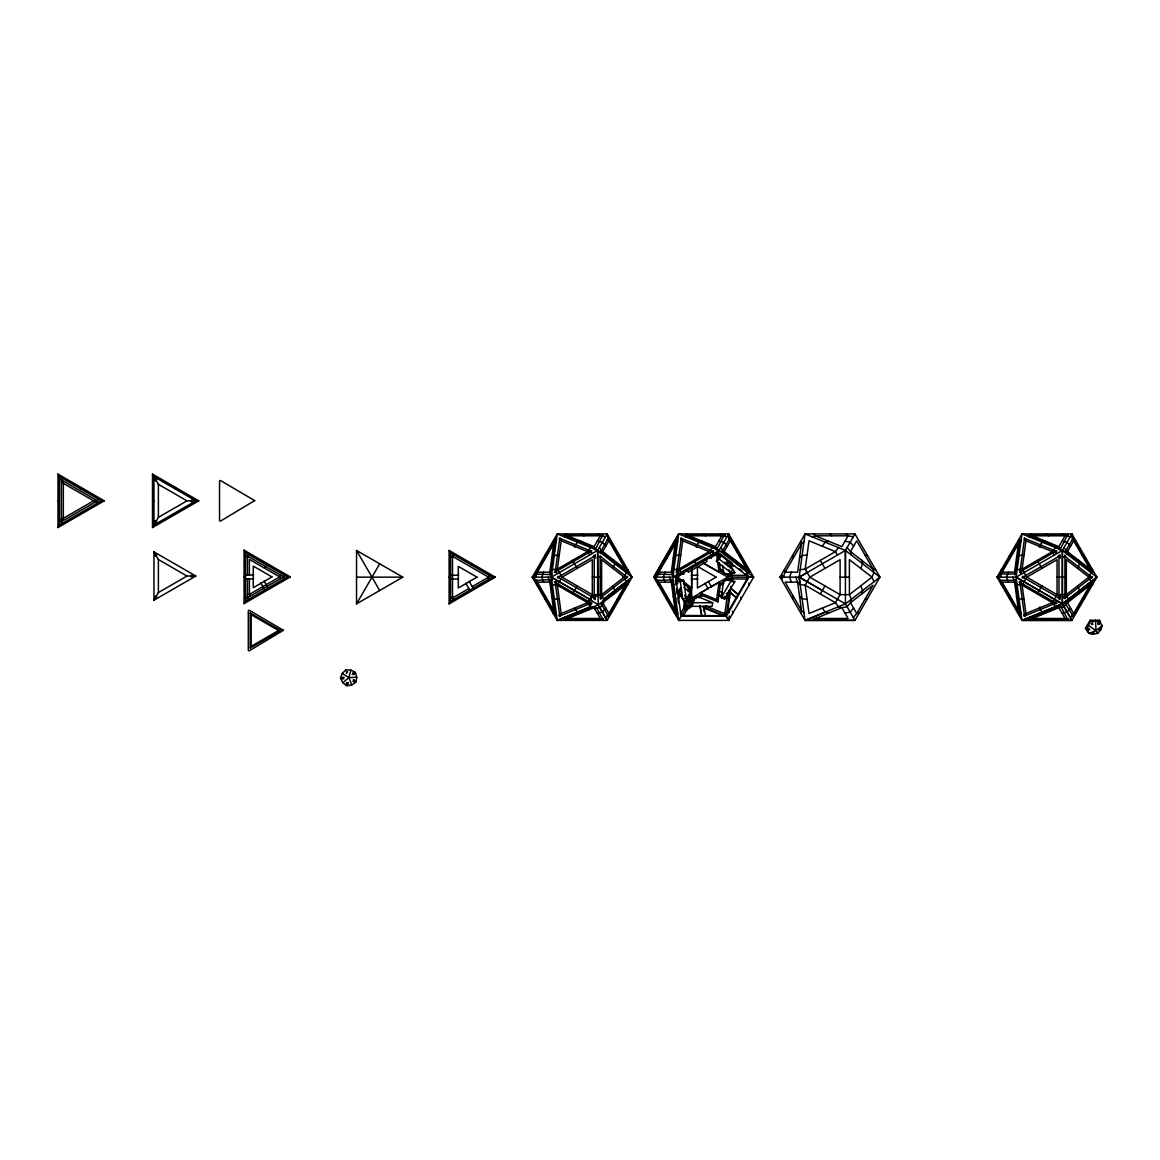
<?xml version="1.0" encoding="UTF-8"?>
<svg xmlns="http://www.w3.org/2000/svg" width="1160" height="1160" viewBox="0 0 1160 1160"><rect width="100%" height="100%" fill="white"/><g stroke="black" fill="none" stroke-linecap="round" stroke-linejoin="round"><path stroke-width="1.5" d="M688.271 591.643L688.271 586.191M683.385 583.524L689.112 587.975L691.679 587.975L691.679 568.154L691.65 597.023C694.898 599.125 688.387 599.125 691.65 597.023M840.115 577.158L845.437 577.158L845.437 550.449L879.933 577.143L854.963 620.383L805.055 620.411L780.071 577.158L805.04 533.919L854.963 533.919L879.933 577.143L845.437 603.882L805.04 620.383L799.153 577.158L805.04 533.919L845.422 550.449L845.437 603.882L854.963 620.383L805.026 620.397L825.238 612.132L828.675 613.089M1055.121 603.026C1060.602 602.62 1052.657 605.462 1055.934 602.315M684.356 601.083L683.82 607.941L685.053 609.391L686.938 609.74L692.607 605.853M685.038 599.894L684.501 606.752L687.619 608.55M685.72 600.822L685.053 609.391L693.564 603.577M686.415 599.633L685.749 608.202L692.839 603.345M346.608 682.703L347.84 683.704L348.348 682.587M347.478 671.828C344.491 671.393 347.768 671.785 346.449 673.394M353.887 674.627L352.814 673.337L352.336 674.496M96.512 500.83C100.18 498.771 96.657 504.063 93.626 500.83L63.336 518.317C56.913 520.028 63.959 525.451 61.407 520.695L61.407 480.965C59.203 476.064 63.931 481.98 63.336 483.343L93.626 500.83L96.642 501.309L62.234 521.173L63.336 518.317L63.336 483.343L62.234 480.472L96.642 500.351L93.626 500.83L96.555 501.076M594.21 597.023L595.196 597.995L594.21 598.952M550.478 573.199L550.058 574.882L555.365 539.4L554.857 541.053M564.529 536.935C565.572 532.889 561.222 536.196 564.775 535.137L601.895 535.122C606.071 536.355 600.372 532.788 601.649 536.935M594.572 549.477C596.385 545.635 595.863 549.767 594.819 547.679M594.79 549.477L595.036 547.665M595.036 549.477L595.283 547.679M595.283 549.521L602.62 535.427M595.152 599.633L595.631 596.139M673.655 573.895C672.118 570.546 671.22 577.303 671.857 573.345L676.86 539.4L676.352 541.053M693.027 602.692L689.721 601.329L689.707 587.641L689.721 601.329L678.716 620.397L672.829 577.158L678.73 533.919L728.654 533.919L753.623 577.143L728.639 620.411L678.716 620.397L653.761 577.158L678.716 533.933L719.113 550.449L753.623 577.143L731.583 577.158L719.62 570.256L731.583 577.143L731.134 580.435M686.024 536.935C686.836 532.817 682.907 536.268 686.27 535.137L725.232 535.21L723.376 535.122M679.049 574.084L683.675 574.084L684.154 570.589M692.476 602.707L691.984 606.317L712.182 606.332L712.675 602.721L696.333 596.037L692.476 602.707L712.675 602.721M696 598.429L696.333 596.037M711.355 555.886L711.036 558.293L712.573 555.611M715.879 549.521C716.808 545.447 718.33 549.811 716.126 547.708L686.096 535.427M716.068 549.477L716.314 547.679M716.285 549.477L716.532 547.665M716.532 549.477L716.779 547.679M716.779 549.521L724.115 535.427M717.938 601.866L716.648 599.633L719.026 582.146L700.307 592.948L701.597 595.182L717.938 601.866L720.316 584.365L719.026 582.146M721.303 597.734L723.68 580.246L731.409 580.246L734.773 581.624L724.666 599.111L721.303 597.734L731.409 580.246M724.666 599.111L725.058 596.24M727.335 592.615L729.625 597.385L726.899 598.487L724.928 613.002L725.565 614.118L723.913 613.886L725.522 613.161L724.725 614.597M729.799 590.251L726.247 616.279L728.625 620.426L729.249 615.916M731.148 586.191L727.639 611.9C726.508 616.018 728.117 609.565 729.321 612.582M805.794 570.227L805.156 569.111L809.013 540.807L835.446 551.624L837.433 555.06L799.167 577.173L780.071 577.158L782.449 575.316M1015.232 573.199L1014.812 574.882L1020.118 539.4L1019.611 541.053M1029.283 536.935C1030.109 532.817 1026.092 536.239 1029.529 535.137L1068.505 535.21L1066.649 535.122M1059.138 549.521C1061.197 545.62 1060.631 549.767 1059.573 547.679M1059.544 549.477L1059.79 547.665M1059.79 549.477L1060.037 547.679M1060.037 549.521L1067.374 535.427M1059.907 599.633L1060.385 596.139M345.724 669.813L350.842 670.074L355.395 672.278L356.729 677.179L356.019 682.211L351.77 684.98L346.767 685.893L342.838 682.703M535.949 581.116L535.093 579.463L555.35 614.916L554.509 613.263M627.125 582.798L628.299 581.537L604.433 600.387M657.445 581.116L656.676 579.434L676.846 614.916L675.99 613.263M1000.703 581.116L999.862 579.463L1020.104 614.916L1019.263 613.263M1064.996 603.751L1066.257 602.402L1065.185 603.91M1066.272 602.504L1093.126 581.566L1072.492 616.772L1073.594 615.221M1091.893 582.784L1092.561 584.64M721.578 615.597L723.434 615.684L682.616 615.496L684.472 615.583M351.799 684.98L348.957 677.672L350.842 670.074M605.505 617.555L608.928 613.524L602.692 602.721L603.591 599.285L632.127 577.143L607.159 533.919L557.235 533.919L532.266 577.158L557.221 620.397L607.13 620.426L632.113 577.173L597.632 550.449L557.235 533.919L551.348 577.158L557.221 620.397L590.643 606.752L594.659 608.725L599.865 607.767L603.287 603.736L604.172 600.3L601.62 594.645L601.605 559.671L624.182 577.143L626.168 581.769M861.793 593.963L862.692 590.512L860.691 585.901M1101.115 629.329L1102 625.892L1099.419 620.266L1090.124 620.266L1085.47 628.314L1089.066 633.36L1092.488 634.317L1097.693 633.36L1101.115 629.329L1100.521 628.314M603.287 603.736L603.011 601.475M613.988 593.978L614.872 590.541L612.9 585.901M1078.742 593.963L1079.641 590.527L1077.655 585.901M590.353 551.304C594.34 549.072 588.57 553.9 591.165 552M711.907 551.087L712.646 551.971L713.646 550.884L711.907 551.087L712.559 552.784L711.848 551.493M1055.165 551.087L1055.905 551.971L1056.919 550.884L1055.165 551.087L1055.817 552.784L1055.107 551.493M610.986 542.967L611.465 541.386M732.482 542.967L732.961 541.386M730.365 566.413L730.64 565.514L734.788 572.692L731.423 574.07L723.71 574.07L722.52 565.326M740.66 557.119L741.139 555.524L738.601 554.944M1075.74 542.967L1076.234 541.386M1083.918 557.119L1084.397 555.524L1081.86 554.944M535.949 573.199L535.093 574.852L554.509 541.053M545.505 596.284L544.736 598.777L546.36 599.154M552.914 612.929L553.668 610.436L549.826 582.146L548.042 577.158M657.314 573.069L656.589 574.852L676.004 541.053M667 596.284L666.231 598.777L667.855 599.154M674.395 612.929L675.163 610.436L671.321 582.146L669.538 577.158M732.482 578.971C732.656 576.245 730.8 581.755 732.482 578.971L746.663 578.971C748.272 576.187 746.576 581.682 746.663 578.971M792.541 598.777L793.309 596.284M800.719 612.929L801.473 610.436L797.63 582.146L795.847 577.158M1000.703 573.199L999.862 574.852L1019.278 541.053M1009.49 598.777L1010.259 596.284M1017.668 612.929L1018.422 610.436L1014.58 582.146L1012.81 577.158M626.443 576.665C626.458 580.406 629.097 575.055 626.443 576.665L600.793 556.814L599.067 557.264M1064.3 597.516C1065.011 600.938 1066.475 595.979 1063.633 597.023M1091.183 576.665C1091.197 580.406 1093.851 575.055 1091.183 576.665L1065.533 556.814L1062.85 557.017M535.992 572.503L536.442 571.721M555.466 538.805L556.249 537.689M535.558 577.158L537.341 572.17L553.683 543.88L556.22 541.386M543.576 572.184L541.807 577.158L543.576 582.132M657.053 577.158L658.822 572.17L675.178 543.88L677.715 541.386M665.072 572.184L663.303 577.158L665.072 582.132M783.362 577.158L785.146 572.17L801.487 543.88L804.025 541.386M791.381 572.184L789.612 577.158L791.381 582.132M1000.312 577.158L1002.095 572.17L1018.437 543.88L1020.974 541.386M1008.33 572.184L1006.561 577.158L1008.33 582.132M556.017 582.784L554.335 581.827L588.352 601.475M590.411 602.663L591.586 603.925L591.803 602.678M1020.785 582.769L1019.118 581.812L1055.194 602.649M345.752 669.813L342.243 673.481L340.402 678.223L342.852 682.689L348.957 677.672L356.729 677.179M671.727 573.533L673.206 574.678L657.343 573.982M248.312 556.553C248.124 552.697 244.862 558.322 248.312 556.553L282.721 576.418C286.157 574.649 282.91 580.29 282.721 576.418M453.342 556.814C453.154 552.957 449.906 558.583 453.342 556.814L487.751 576.679C487.939 580.536 491.188 574.91 487.751 576.679M558.99 577.651C558.801 573.779 555.553 579.42 558.99 577.651L593.398 597.516L594.239 597.023M593.398 597.516L594.239 598.952M726.885 576.679C727.073 580.536 730.322 574.91 726.885 576.679L703.424 563.136L719.026 572.17L720.316 569.937L719.345 562.76M1023.743 577.651C1023.555 573.779 1020.307 579.42 1023.743 577.651L1058.152 597.516C1061.589 595.747 1058.341 601.373 1058.152 597.516M612.9 568.414L614.872 563.789L613.988 560.352M589.628 555.06L587.641 551.624L561.208 540.807L557.351 569.111L562.02 577.158L592.311 594.659L601.62 594.645L624.182 577.143L626.168 572.533L625.284 569.096L608.942 540.792L602.692 551.609L603.591 555.06M860.691 568.414L862.678 563.789L861.793 560.352M1077.64 568.414L1079.627 563.789L1078.742 560.352M62.089 520.971L63.336 518.317L61.654 520.724M678.223 595.152L681.283 588.801L680.369 587.902L677.309 594.253L676.788 590.454M681.717 591.919L678.643 598.27L677.73 597.371M609.551 614.495L609.638 613.176M609.827 541.14L609.565 539.821M600.677 557.017C599.72 552.928 600.213 559.004 599.386 557.017M1064.242 556.814C1067.809 559.482 1063.256 551.551 1064.909 557.293L1064.923 597.023M601.039 550.899C598.807 549.347 602.533 553.712 601.039 550.899L608.115 538.602C606.491 535.717 611.509 540.473 607.173 540.139M676.802 588.903L684.269 601.866L687.155 599.633L690.997 592.948L684.023 587.54M680.282 614.075L681.065 614.51L680.63 613.48L687.706 601.199C686.096 598.415 690.011 602.635 687.706 601.199M728.639 620.411L726.247 616.279L681.094 616.264L675.787 577.158L717.649 552.986L728.654 533.919L729.263 538.385M683.747 615.279L690.823 603.011C694.042 602.982 688.373 601.793 690.823 603.011M716.358 561.367L719.243 559.149L733.192 569.952L730.322 572.17L716.358 561.367L720.215 554.683M722.52 550.899C720.302 549.347 724.014 553.712 722.52 550.899L729.611 538.602C727.987 535.76 732.917 540.313 728.799 540.197M719.243 559.149L721.549 555.133M837.433 555.06L845.422 550.449L854.963 533.919M1071.912 533.919L1072.521 538.399L1071.912 533.919L1062.386 550.449L1062.386 603.882L1071.912 620.383L1022.004 620.411L1062.386 603.882L1096.881 577.158L1071.912 533.919L1021.989 533.919L997.02 577.158L1021.974 620.397L1071.883 620.426L1096.881 577.158L1062.371 550.449L1021.989 533.919L1016.102 577.158L1021.974 620.397M1065.793 550.899C1063.561 549.347 1067.287 553.712 1065.793 550.899L1072.884 538.602C1071.245 535.76 1076.176 540.313 1072.057 540.197M58 527.553L59.479 525.001L101.34 500.83L104.284 500.83L58 527.553L58 474.107L104.284 500.83M61.886 520.826L63.336 518.317M80.403 488.737L81.142 487.461M152.496 527.553L158.383 517.346L186.992 500.83L198.78 500.83L152.496 527.553L152.496 474.107L198.78 500.83M174.899 488.737L175.638 487.461M153.961 600.213L158.383 592.557L186.992 576.041L195.837 576.041L153.961 600.213L153.961 551.87L195.837 576.041M244.064 603.62L245.543 601.068L287.404 576.911L290.348 576.911L244.064 603.62L244.064 550.188L290.348 576.911M264.552 568.154L265.51 566.486M266.481 564.818L267.206 563.542M280.662 575.229L279.69 576.911L249.4 594.399L247.471 594.399M250.212 648.019L251.183 646.352L251.183 614.713L250.212 613.046L250.212 648.019L280.517 630.533L250.212 613.046M356.54 603.882L356.54 550.449L402.825 577.158L356.54 603.882L379.683 563.803M449.108 603.882L450.587 601.329L492.449 577.158L495.392 577.158L449.108 603.882L449.108 550.449L495.392 577.158M471.511 565.079L472.25 563.803M555.51 583.088L556.365 581.914M555.886 582.929L556.539 581.812M555.538 585.002L556.191 583.9M560.294 614.118C556.336 615.975 562.513 617.801 559.642 615.235L555.277 583.088L556.162 581.972M559.889 615.279L560.759 614.278L560.12 615.38M572.489 593.978L577.158 585.901M560.323 615.525L560.483 614.264M561.121 614.597L560.483 615.713L590.512 603.447L591.049 602.141M632.113 577.173L603.591 599.285L604.172 600.3L598.212 604.911L591.237 607.767L587.641 602.721L592.311 594.659L592.311 559.671L562.02 577.158L557.351 585.22L561.193 613.524L587.641 602.721L590.658 606.752L557.25 620.411M588.236 603.736L592.89 595.689L602.185 595.689L601.605 594.674M608.84 615.235L607.724 616.801L627.299 583.088L627.807 584.64M678.73 533.919L653.761 577.158L656.4 579.202M719.026 572.17L716.648 554.668L717.938 552.45L718.721 558.192M727.987 611.9L746.605 579.84M820.323 593.949L824.963 585.901M1020.292 583.074L1021.568 580.841M1020.495 583.016L1021.423 581.653L1020.698 581.957M1020.321 584.988L1020.959 583.871M1025.063 614.104C1021.105 615.96 1027.296 617.787 1024.425 615.206L1020.06 583.074L1020.669 580.536M1024.657 615.264L1025.31 614.148M1024.889 615.365L1025.527 614.249L1025.266 615.699L1055.295 603.432L1056.586 601.199M1037.272 593.949L1041.912 585.901M1025.092 615.51L1025.904 614.582M1039.839 606.985L1039.186 608.101L1042.188 612.132L1045.624 613.089M1055.179 603.229L1056.47 601.01M1086.064 629.329L1090.719 621.282L1100.014 621.282L1099.419 620.266M677.396 572.315C676.816 569.487 674.554 574.113 678.02 572.503M1020.669 572.315C1017.9 569.574 1021.249 575.244 1020.64 571.401M564.789 619.193L564.587 617.294C565.993 621.296 560.875 618.352 564.833 619.106L603.751 619.077L602.011 619.077M1029.543 619.193L1027.688 619.28L1068.505 619.077L1066.649 619.164M590.643 547.592L587.641 551.624L557.351 569.111L552.363 569.69M712.139 547.592L709.137 551.624L678.846 569.111L673.859 569.69M822.237 546.215L825.238 542.184L828.66 541.227M838.448 547.592L835.446 551.624L805.156 569.111L800.168 569.69M1055.411 547.592L1052.395 551.624L1022.105 569.111L1017.117 569.69M1092.72 624.268C1093.039 620.47 1089.602 625.167 1092.532 624.428M728.697 573.605L729.51 575.012L729.77 573.605M1088.356 628.111L1088.501 629.213L1089.776 629.372M605.81 608.13L602.388 612.147L597.197 613.089M853.63 608.101L850.193 612.132L845.002 613.089M853.31 617.54L856.732 613.51L873.088 585.22L850.512 602.707L847.09 606.738L841.885 607.68L815.451 618.497L813.667 620.397M1064.039 606.738L1067.461 602.707L1090.037 585.22L1073.681 613.51L1070.259 617.54M1070.579 608.101L1067.157 612.132L1061.951 613.089M560.338 538.791C560.251 535.862 557.626 539.85 560.976 539.908M681.819 538.791C679.977 535.224 681.717 542.111 681.616 538.936M682.471 539.908L681.993 538.617L712.023 550.899L713.313 553.117M729.973 580.551L729.741 579.304L728.567 580.565M1025.092 538.791C1023.439 535.195 1024.816 542.14 1024.889 538.936M1025.73 539.908L1025.252 538.617L1055.281 550.899L1056.572 553.117M565.862 620.397L567.646 618.497L594.079 607.68L600.314 618.483L567.646 618.497L564.224 617.555M582.204 620.397L583.987 618.497M830.009 620.397L831.792 618.497M1030.616 620.397L1032.4 618.497L1058.833 607.68L1064.039 606.738M1046.958 620.397L1048.741 618.497M551.754 558.033L554.291 555.538L559.279 554.958M673.25 558.033L675.787 555.538L680.775 554.958M729.133 595.152L730.046 594.253L728.524 591.078M799.559 558.033L802.096 555.538L807.085 554.958M1016.508 558.033L1019.045 555.538L1024.034 554.958M1065.46 603.751L1072.87 615.699M602.33 596.327L626.443 577.636M1054.382 555.06L1052.395 551.624L1025.962 540.807L1022.105 569.111L1026.774 577.158L1057.064 594.659L1062.386 594.659L1066.359 594.645L1088.936 577.143L1090.922 572.533L1090.037 569.096L1073.696 540.792L1067.461 551.609L1068.345 555.06M1091.183 577.636L1065.547 597.516L1062.981 597.516M1096.881 577.143L1062.386 603.882L1021.989 620.383M1085.47 628.314L1089.066 633.36L1096.04 630.518L1102 625.892L1101.42 624.877M535.833 579.928L532.266 577.158L534.63 575.316M607.014 540.038L608.84 539.081L628.386 572.736L627.313 571.227M599.981 552.61L601.416 551.493M600.053 552.784L601.489 551.667L627.139 571.517M602.692 602.721L625.269 585.235L608.928 613.524L611.451 612.944L610.972 611.349M656.415 575.099L653.747 577.158L677.73 577.158L686.111 570.676M677.947 574.997L675.163 577.158L679.455 580.493M688.126 595.182L690.997 592.948M685.879 601.721L687.257 600.43M746.257 570.415L747.692 569.299M747.258 572.344C750.346 569.386 749.65 574.78 748.809 571.227L729.611 538.602M999.673 575.099L997.02 577.158L999.673 579.202M999.384 575.316L997.005 577.158L1016.102 577.158L1062.386 603.882L1071.927 620.383M1066.344 553.972L1067.78 552.856M1089.515 570.415L1090.951 569.299M1090.632 572.344C1093.604 569.415 1092.923 574.838 1092.067 571.227L1072.884 538.602M678.513 574.722L677.121 574.736M689.04 607.579L691.882 605.636M343.911 678.832L342.722 677.832L343.983 677.309M248.312 597.255C248.124 601.112 244.862 595.486 248.312 597.255L282.721 577.39M251.183 646.352L278.589 630.533L280.517 630.533M453.342 597.516C453.154 601.373 449.906 595.747 453.342 597.516L468.988 588.482M472.12 586.67L487.751 577.651M556.017 571.547L554.35 572.503L590.425 551.667M558.99 576.679L593.398 556.814C596.835 558.583 593.587 552.957 593.398 556.814M677.512 571.547L711.921 551.667M672.829 577.158L719.113 550.449M691.664 567.298L695.043 566.036M699.625 562.702L702.699 560.918M692.476 597.516L708.122 588.482M711.254 586.67L726.885 577.651M701.568 594.486L689.721 601.329L687.097 599.314M719.722 584.002L731.583 577.158L731.134 573.881L731.612 577.143M698.827 597.734L703.554 595.008M719.186 585.974L723.913 583.248M1020.771 571.547L1055.179 551.667M1023.743 576.679L1058.152 556.814C1061.589 558.583 1058.341 552.957 1058.152 556.814M812.029 617.555L815.451 618.497L848.119 618.483L841.885 607.68L838.462 606.738L835.461 602.707L805.17 585.205L800.183 584.611L799.167 577.173L807.157 572.547L809.825 577.158L840.115 594.659L849.41 594.645L871.986 577.143L873.973 572.533L873.088 569.096L856.747 540.792L850.497 551.609L851.396 555.06M600.358 598.923L600.358 597.066M353.176 679.818L354.279 680.297L353.133 681.471M677.6 573.62L676.773 571.242L681.152 539.096L681.804 540.212M1020.858 573.62L1020.046 571.242L1024.425 539.096L1025.063 540.212M551.711 579.652L535.847 580.333M550.13 580.58C552.334 581.276 547.462 578.448 551.812 579.884M550.231 580.783L551.913 580.101M564.615 618.889L592.847 607.347L594.079 607.68M671.611 580.58L673.409 580.101L671.727 580.783L671.466 579.463L671.727 580.783M671.843 580.971L673.655 580.435M680.311 581.61L683.675 580.246L686.053 597.734L682.689 599.111L680.311 581.61L675.758 581.61M1029.37 618.889L1059.399 606.607C1063.488 605.52 1057.137 607.463 1059.153 604.809M705.207 559.352L716.648 554.668M564.21 536.775L567.632 535.818L600.314 535.818L605.505 536.761M580.855 541.227L577.433 542.184L574.432 546.215L575.07 547.317M685.705 536.775L689.127 535.818L721.81 535.818L727.001 536.761M702.351 541.227L698.929 542.184L695.913 546.215L696.565 547.317M812.014 536.775L815.437 535.818L848.119 535.818L853.31 536.761M1028.964 536.775L1032.386 535.818L1065.068 535.818L1070.274 536.761M1045.61 541.227L1042.188 542.184L1039.186 546.215L1039.824 547.317M544.736 555.538L546.36 555.176M538.182 569.313L536.558 569.69L537.341 572.17L549.826 572.184L553.683 543.88L552.914 541.386M667.841 555.176L666.231 555.538L667 558.033M659.678 569.313L658.053 569.69L658.822 572.17L671.321 572.184L675.178 543.88L674.409 541.386M617.091 599.372L619.628 598.792L619.15 597.197M864.91 599.357L867.448 598.777M1002.936 569.313L1001.327 569.69L1002.095 572.17L1014.58 572.184L1018.437 543.88L1017.683 541.386M859.27 612.915L856.732 613.51L850.512 602.707L851.396 599.27L849.41 594.645L849.395 559.671L871.986 577.143L873.973 581.769M1081.86 599.357L1084.397 598.777L1083.904 597.197M688.271 597.023C686.053 600.706 691.737 596.675 686.792 597.066M1097.998 624.558L1097.998 622.63M93.626 500.83L96.555 500.584M595.863 607.419L594.601 607.941L596.486 607.593L602.62 618.875M1091.952 583.074L1090.617 581.957M822.309 590.512L799.472 577.158M58 500.83L59.479 500.83M152.496 500.83L153.961 500.83M598.879 557.293L600.517 557.163M1062.531 557.264L1065.271 557.163M731.699 572.692L734.788 572.692M1000.601 573.982L1014.783 573.982M535.847 573.982L551.711 574.678M245.543 574.983L253.649 574.983M450.587 575.229L458.678 575.229M691.259 575.229L697.812 575.229M732.511 575.331C732.728 578.086 730.8 572.562 732.511 575.331L746.678 575.346L747.344 576.245L747.04 574.707M244.064 576.911L245.543 576.911M356.54 577.158L402.825 577.158M449.108 577.158L450.587 577.158M532.266 577.158L551.348 577.158L589.642 599.27L598.212 604.911L607.144 620.411L599.285 606.738M592.311 577.158L601.605 577.158M622.905 577.143L624.182 577.143M1057.064 577.158L1066.359 577.158M753.623 577.143L748.853 577.143L717.649 552.986M845.437 577.158L849.41 577.158M245.543 578.84L253.649 578.84M450.587 579.087L458.678 579.087M691.259 579.087L697.812 579.087M657.328 580.333L673.293 579.884M675.961 580.232L683.675 580.246M1000.601 580.333L1014.783 580.333C1016.45 583.147 1014.594 577.433 1014.783 580.333M731.684 581.624L734.773 581.624M676.41 583.422L677.788 583.422L677.135 581.61M1065.083 594.645L1066.359 594.645L1068.345 599.27L1067.461 602.707L1073.681 613.51L1076.219 612.915L1075.726 611.349M1062.545 597.066L1065.112 597.066M1062.719 597.154L1065.431 597.313M731.684 562.861L724.652 562.339L724.971 563.586L732.003 564.108L731.684 562.861L718.837 552.784M727.465 565.514L734.497 566.036M1017.131 584.611L1022.119 585.205L1052.41 602.707L1055.411 606.738M1024.048 599.357L1019.06 598.763L1016.508 596.284M807.099 599.357L802.111 598.763L799.544 596.284M559.265 599.372L554.277 598.777L551.74 596.284M1061.951 541.227L1067.142 542.184L1070.579 546.201M845.002 541.227L850.193 542.184L853.63 546.201M718.678 541.227L723.884 542.184L727.305 546.201M597.197 541.227L602.388 542.184L605.81 546.201M1092.575 569.676L1090.037 569.096L1067.461 551.609L1064.024 547.592M864.91 554.944L867.448 555.524M875.626 569.676L873.088 569.096L850.497 551.609L847.076 547.592M749.316 569.676L746.779 569.096L724.188 551.609L720.766 547.592M617.105 554.944L619.643 555.524M627.821 569.676L625.284 569.096L602.692 551.609L599.27 547.592M1001.327 584.625L1002.951 585.002M658.068 584.625L659.678 585.002M536.572 584.625L538.197 585.002M1055.411 606.738L1058.833 607.68L1065.068 618.483L1032.4 618.497L1028.978 617.555M580.87 613.089L577.448 612.147L574.417 608.115M719.33 591.557L722.607 592.76M718.91 594.674L722.173 595.877M725.435 597.081L728.697 598.284L726.407 593.514M718.736 595.486L726.899 598.487M1029.355 535.427L1059.384 547.708M681.442 573.171L683.675 574.084M671.857 573.345L673.539 574.04M671.611 573.75L673.293 574.447M564.601 535.427L594.63 547.708M658.184 573.982L659.866 574.664M700.307 592.948L716.648 599.633M727.755 611.798L729.437 612.495M705.729 605.984L724.087 613.495L725.377 615.713M703.003 606.767L726.247 616.293L748.838 577.173L747.127 574.142M703.395 607.797L721.752 615.308M550.231 573.533L551.913 574.229M550.13 573.75L551.812 574.447M449.108 550.449L450.587 552.986L492.449 577.158M152.496 474.107L158.383 484.314L186.992 500.83M244.064 550.188L245.543 552.74L287.404 576.911M58 474.107L59.479 476.659L101.34 500.83M153.961 551.87L158.383 559.526L186.992 576.041M251.183 614.713L278.589 630.533M1097.099 632.345L1097.693 633.36L1096.04 630.518L1087.471 624.877M799.167 577.143L845.437 603.882M719.186 568.327L723.884 571.039M589.628 599.285L551.348 577.158L597.632 550.449L607.159 533.919L607.564 536.891M587.641 602.721L557.351 585.22L552.363 584.625L549.826 582.146L537.327 582.132L553.668 610.436L556.205 612.929M342.272 673.481L348.957 677.672M1066.243 551.667L1091.893 571.517M722.985 551.667L748.635 571.517M739.326 568.777L741.892 570.764M780.071 577.158L782.449 579M677.73 577.158L691.679 587.975M676.657 591.223L681.877 595.268M676.962 592.455L682.109 596.443M1017.117 584.625L1014.58 582.146L1002.095 582.132L1018.422 610.436L1020.959 612.929M800.168 584.625L797.63 582.146L785.146 582.132L801.473 610.436L804.01 612.929M673.844 584.625L671.321 582.146L658.822 582.132L675.163 610.436L677.701 612.929M673.235 596.284L675.773 598.777M1063.285 533.919L1065.068 535.818L1058.833 546.635L1032.386 535.818L1030.616 533.919M1046.958 533.919L1048.727 535.818M846.336 533.919L848.119 535.818L841.885 546.635L815.437 535.818L813.667 533.919M829.994 533.919L831.778 535.818M720.026 533.919L721.81 535.818L715.561 546.635L689.127 535.818L687.343 533.919M703.685 533.919L705.468 535.818M704.83 615.597L705.468 616.279L703.888 606.317M598.531 533.919L600.314 535.818L594.079 546.635L567.632 535.818L565.862 533.919M582.189 533.919L583.973 535.818M676.338 613.263L671.973 581.116M536.457 582.596L535.992 581.667M822.237 608.101L825.238 612.132M61.654 480.921L63.336 483.343L62.089 480.675M820.308 560.367L824.963 568.414M805.156 569.111L807.157 572.547M1095.46 620.266L1096.04 630.518M1090.124 620.266L1090.719 621.282M1037.257 560.367L1041.912 568.414M1024.657 539.038L1025.295 540.154M1067.374 618.875L1060.052 604.809M1020.307 569.313L1020.945 570.43M1020.263 571.242L1021.554 573.461M726.32 559.424L728.132 562.542M728.9 569.705L731.423 574.07M711.124 555.06L709.137 551.624L682.703 540.807L678.846 569.111L680.833 572.547M705.773 559.149L707.063 561.367L688.329 572.184L687.053 569.952M697.667 562.875L698.378 564.108M708.267 581.276L711.544 586.946M724.681 613.06L725.333 614.176M693.985 560.367L695.971 563.803M724.449 613.161L725.74 615.394M681.399 539.038L682.036 540.154M724.246 613.307L725.536 615.539M704.932 583.204L708.209 588.874M677.034 569.313L677.687 570.43M677.382 571.401L678.15 572.649M677.005 571.242L678.296 573.461M591.817 553.117L590.527 550.899L560.497 538.617L561.135 539.719M590.411 551.087L591.049 552.203M597.632 594.659L597.632 550.449L598.212 604.911M560.135 538.936L560.773 540.053M572.503 560.367L577.158 568.414M592.296 594.674L592.89 595.689M559.903 539.038L560.541 540.154M560.309 540.212L559.657 539.096L555.277 571.242L556.162 572.359L555.51 571.242M557.467 555.162L558.12 556.278M555.553 569.313L556.191 570.43M555.727 571.3L556.655 572.649M469.133 581.276L473.178 588.279M465.798 583.204L469.843 590.208M356.54 550.449L379.683 590.527M280.662 578.579L279.69 576.911L249.4 559.41L249.4 575.157M264.089 581.015L268.149 588.018M260.754 582.943L264.799 589.947M250.357 596.066L249.4 594.399L249.4 578.651M61.886 480.834L63.336 483.343M684.632 595.254L687.155 599.633M601.46 604.186L608.115 615.713M1090.922 581.769L1088.936 577.143L1066.344 559.671L1066.359 594.645M784.378 569.69L785.146 572.17L797.63 572.184L801.487 543.88L800.719 541.386M1009.505 555.538L1010.259 558.033M792.556 555.538L793.309 558.033M748.809 583.045L749.288 584.64M740.631 597.197L741.124 598.792M732.467 611.349L732.946 612.944M544.75 555.538L545.505 558.033M747.663 572.533L746.779 569.096L730.423 540.792L724.188 551.609L725.072 555.06M735.484 560.352L736.368 563.789M703.511 607.289L704.294 612.277M700.277 606.317L701.872 616.279L699.639 605.636M746.996 574.722L745.735 573.605M1059.805 604.838L1060.052 606.636M1059.559 604.853L1059.805 606.651M1059.341 604.838L1059.587 606.636M730.727 564.891L731.177 568.11M1059.921 554.668L1060.385 558.178M1015.232 581.116L1019.596 613.263M728.654 533.919L729.263 538.399M675.584 581.537L676.062 585.104M677.947 598.995L678.499 602.953M595.167 554.668L595.631 558.178M550.478 581.116L554.842 613.263M600.169 557.293L600.184 594.645M1058.993 557.293L1058.993 597.023M594.239 557.293L594.239 594.659M452.516 557.293L452.516 597.023M450.587 552.986L450.587 601.329M247.471 557.032L247.471 575.099M247.471 578.651L247.471 596.776M245.543 552.74L245.543 601.068M158.383 484.314L158.383 517.346M158.383 559.526L158.383 592.557M59.479 476.659L59.479 525.001M589.831 603.722C591.208 606.883 592.368 601.924 589.831 603.722M1087.659 629.329C1089.037 632.476 1090.197 627.516 1087.659 629.329M353.452 681.137C354.931 684.023 355.496 677.976 353.452 681.137M341.794 677.889C342.911 681.428 343.969 675.236 341.794 677.889M346.39 683.602C347.768 686.691 349.102 681.543 346.39 683.602M600.503 597.748C601.3 601.315 602.678 595.268 600.503 597.748M1098.332 623.34C1099.129 626.922 1100.506 620.861 1098.332 623.34M352.959 673.235C353.873 676.744 355.656 671.495 352.959 673.235M154.962 479.747C156.15 483.43 157.832 477.151 154.962 479.747M154.962 521.405C156.15 525.088 157.832 518.81 154.962 521.405M154.962 554.958C156.15 558.641 157.832 552.363 154.962 554.958M154.962 596.617C156.15 600.3 157.832 594.022 154.962 596.617M191.037 500.584C192.226 504.266 193.908 497.974 191.037 500.584M191.037 575.78C192.226 579.463 193.908 573.185 191.037 575.78M254.678 500.584L220.371 521.173L219.53 520.695L219.53 480.965L220.371 480.472L254.678 500.584M283.431 630.286L249.124 650.876L248.298 650.398L248.298 610.667L249.124 610.189L283.431 630.286M601.387 604.519L602.577 603.258L601.387 604.519M1099.216 630.112L1100.39 628.851L1099.216 630.112M692.476 600.808C693.404 603.664 695.246 598.328 692.476 600.808M809.825 577.158L805.17 585.205L809.013 613.495L835.461 602.707L837.447 599.27L840.115 594.659L840.115 559.671L809.825 577.158M1026.774 577.158L1022.119 585.205L1025.976 613.495L1052.41 602.707L1057.064 594.659L1057.064 559.671L1026.774 577.158M1092.473 633.36L1094.33 633.273L1092.473 633.36M195.837 500.83L153.961 525.001L153.961 476.659L195.837 500.83M271.976 576.911L253.257 587.714L253.257 566.095L271.976 576.911M477.021 577.158L458.301 587.975L458.301 566.355L477.021 577.158M716.155 577.158L697.436 587.975L697.436 566.355L716.155 577.158M1062.386 550.449L1016.102 577.158L1062.386 603.882L1062.386 550.449M738.166 594.268L730.336 587.902L738.441 595.167L738.166 594.268M736.368 597.385L728.538 591.02L736.643 598.284L736.368 597.385"/></g></svg>
